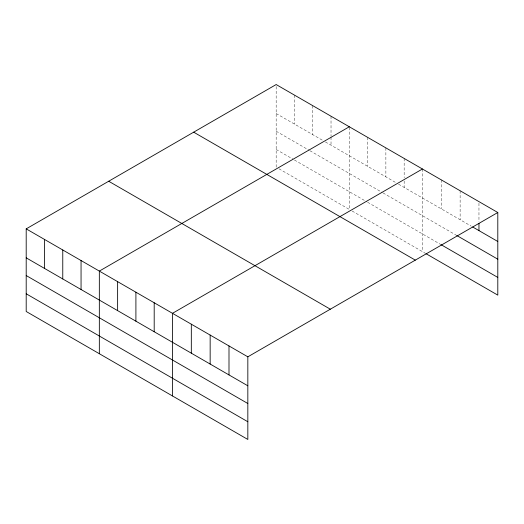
<?xml version="1.0" encoding="UTF-8"?>
<svg xmlns="http://www.w3.org/2000/svg" width="524" height="524" viewBox="0 0 524 524"><rect width="100%" height="100%" fill="white"/><g stroke="black" fill="none" stroke-linecap="round" stroke-linejoin="round"><path stroke-width="0.39" stroke-dasharray="2.62 1.97" d="M276.168 167.176L276.168 84.547M276.168 113.525L322.581 140.321M325.397 141.945L395.718 182.548M398.535 184.173L471.286 226.178M276.168 131.229L309.219 150.309M309.92 150.715L382.356 192.537M383.064 192.943L455.939 235.014M276.168 149.471L293.047 159.211M294.449 160.023L366.885 201.845M367.593 202.251L441.287 244.8M278.978 168.8L349.305 209.397L349.305 126.775M352.121 211.021L425.233 253.236M478.962 203.24L478.962 221.75M460.124 190.756L460.124 219.726M441.287 179.883L441.287 208.853M422.442 169.003L422.442 251.625M404.161 158.445L404.161 177.76M404.161 180.983L404.161 187.422M385.874 147.892L385.874 176.863M367.593 137.334L367.593 166.305M331.024 116.223L331.024 136.338M331.024 137.144L331.024 145.194M312.736 105.665L312.736 134.635M294.449 95.106L294.449 124.083"/><path stroke-width="0.79" d="M26.2 228.87L247.832 356.824L247.832 439.453L26.2 311.492L26.2 228.87L276.168 84.547L497.8 212.508L497.8 295.13L425.933 253.642M349.305 126.775L99.337 271.091L99.337 353.72M422.442 169.003L172.481 313.319L172.481 395.941M247.832 356.824L497.8 212.508M472.681 226.984L497.8 241.485M456.633 235.42L497.8 259.19M441.287 244.8L497.8 277.425M193.677 132.172L415.309 260.133M108.691 181.245L330.323 309.199M26.2 257.841L247.832 385.802M26.2 275.545L247.832 403.506M26.2 293.787L247.832 421.748M478.962 223.362L478.962 230.606M228.995 345.951L228.995 374.922M210.157 335.072L210.157 364.049M191.319 324.199L191.319 353.169M154.194 302.761L154.194 331.738M135.906 292.209L135.906 321.179M117.625 281.65L117.625 310.621M81.056 260.539L81.056 289.51M62.769 249.981L62.769 278.951M44.488 239.422L44.488 268.399"/></g></svg>
